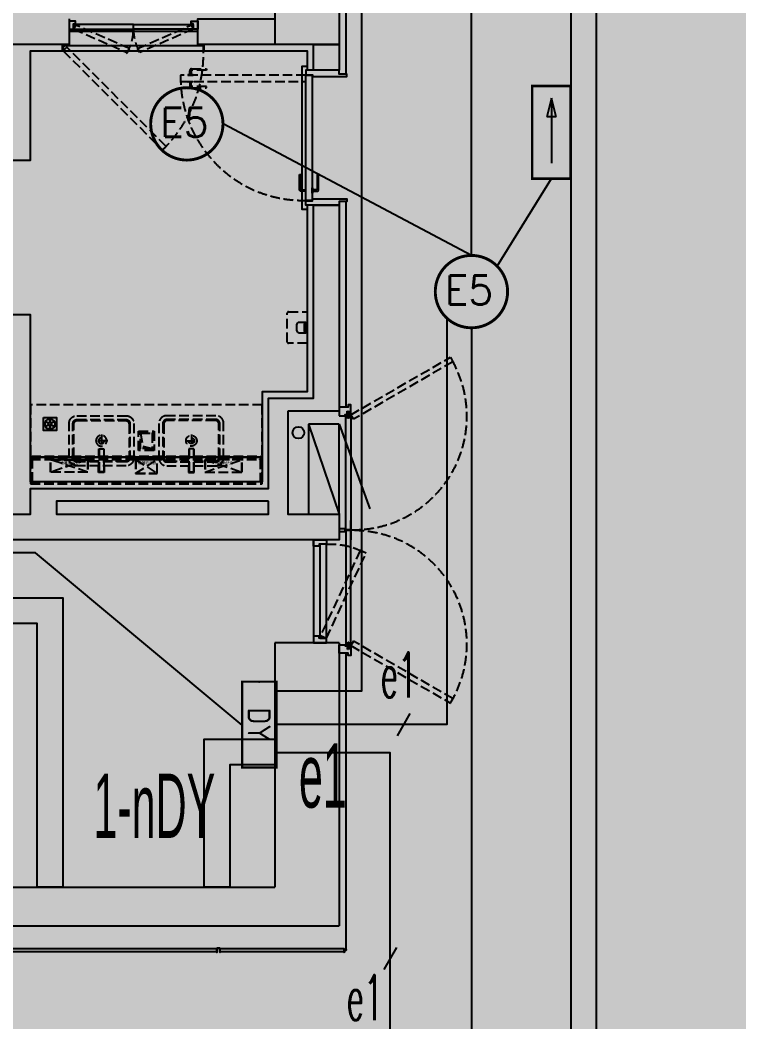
# Model space of a CAD drawing. Extents: x -284868 to 304789, y -137694 to 137894.
# Drawn here: x 147414 to 153005, y -96536 to -88748 of the extents above; entities that cross this region are included whole.
import ezdxf
from ezdxf.enums import TextEntityAlignment as Align

# ---------------------------------------------------------------- set-up
doc = ezdxf.new("R2010")
doc.units = 0
doc.set_wipeout_variables(frame=1)
doc.linetypes.add('DASH', pattern=[0.35, 0.25, -0.1])
doc.layers.get('0').update_dxf_attribs({"linetype": 'CONTINUOUS'})
for name, color, linetype in [('0-墙', 4, 'CONTINUOUS'), ('0-建筑柱体', 251, 'CONTINUOUS'), ('0-消防栓(给排水)', 9, 'CONTINUOUS'), ('0-非设计区域', 251, 'CONTINUOUS'), ('1P-WFF-墙面完成面', 200, 'CONTINUOUS'), ('3T-SIS-卫生间悬浮洁具五金', 1, 'CONTINUOUS'), ('DIM-应急', 1, 'CONTINUOUS'), ('E-LITE-PANL', 3, 'CONTINUOUS'), ('EQUIP-照明', 3, 'CONTINUOUS'), ('F-地漏', 8, 'CONTINUOUS'), ('P-完成面', 42, 'CONTINUOUS'), ('P-平面家具', 3, 'CONTINUOUS'), ('P-门套', 3, 'CONTINUOUS'), ('P-门扇', 6, 'CONTINUOUS'), ('TEXT_照明_回路标注', 41, 'CONTINUOUS'), ('WIRE-照明', 130, 'CONTINUOUS'), ('电气-标注', 7, 'CONTINUOUS')]:
    doc.layers.add(name, color=color, linetype=linetype)
doc.styles.add('_TEL_ATTDEF', font='GBENOR', dxfattribs={"width": 0.8, "height": 3, "bigfont": 'GBCBIG'})
doc.styles.add('_TEL_DIM', font='SIMPLEX', dxfattribs={"width": 0.8, "height": 3.5, "bigfont": 'HZTXT'})
doc.styles.add('HZ3', font='haiwenrs.shx', dxfattribs={"width": 0.8, "bigfont": 'haiwenhz.shx'})
doc.styles.add('HZ_e', font='simplex.shx', dxfattribs={"width": 0.8, "bigfont": 'hztxt.shx'})
doc.styles.add('微软雅黑', font='')
doc.styles.get('微软雅黑').set_extended_font_data('Microsoft YaHei')

# ---------------------------------------------------------------- blocks, each defined once
blk = doc.blocks.new('sgASGHHHH')
for points in [[(-94145.8, -904074), (-94645.8, -904374), (-94645.8, -907274), (-94145.8, -907274)], [(-94645.8, -911924), (-94645.8, -913824), (-94145.8, -914124), (-94145.8, -911924)], [(-102645.8, -913824), (-102995.8, -914124), (-94145.8, -914124), (-94645.8, -913824)]]:
    blk.add_hatch(color=256).paths.add_polyline_path(points)
at = {"color": 4}
for p, q in [((-94145.8, -904074), (-94145.8, -907274)), ((-94645.8, -904374), (-94645.8, -907274)), ((-94145.8, -907274), (-94645.8, -907274)), ((-94645.8, -911924), (-94645.8, -913824)), ((-94145.8, -911924), (-94645.8, -911924)), ((-94145.8, -911924), (-94145.8, -914124)), ((-102645.8, -913824), (-94645.8, -913824)), ((-102995.8, -914124), (-94145.8, -914124))]:
    blk.add_line(p, q, dxfattribs=at)
blk = doc.blocks.new('A$C5B4E3DF6')
for p, q in [((0, 240), (-658.7, 476.9)), ((-700, 0), (-700, 240)), ((0, 0), (-700, 240)), ((-700, 240), (0, 240)), ((0, 240), (0, 0)), ((0, 0), (-700, 0))]:
    blk.add_line(p, q)
for points in [[(-700, 240), (-541.4, 498.1), (-398.1, 240)], [(-398.1, 240), (-239.5, 498.1), (-96.1, 240)], [(-700, 0), (-700, 240), (0, 0)]]:
    blk.add_solid(points)
blk = doc.blocks.new('A$C3F6147FC')
blk.add_circle((14582.4, 7532.9), 45.5)
at = {"xscale": -1, "rotation": 270}
blk.add_blockref('A$C5B4E3DF6', (14660, 7600), dxfattribs=at)
blk = doc.blocks.new('A$C4A657766')
h = blk.add_hatch()
h.set_pattern_fill('ANSI32', color=256, scale=0.2, style=0)
h.set_pattern_definition([(45, (-14.9999, -5), (-1.34704, 1.34704), []), (45, (-14.1019, -5), (-1.34704, 1.34704), [])])
h.paths.add_polyline_path([(-11.5, 26.5), (-11.5, -3.5), (-13.5, -3.5), (-13.5, 0), (-15, 0), (-15, -5), (-10, -5), (-10, 25), (10, 25), (10, -5), (15, -5), (15, 0), (13.5, 0), (13.5, -3.5), (11.5, -3.5), (11.5, 26.5)])
blk.add_lwpolyline([(-11.5, 26.5), (-11.5, -3.5), (-13.5, -3.5), (-13.5, 0), (-15, 0), (-15, -5), (-10, -5), (-10, 25), (10, 25), (10, -5), (15, -5), (15, 0), (13.5, 0), (13.5, -3.5), (11.5, -3.5), (11.5, 26.5), (-11.5, 26.5)])
blk = doc.blocks.new('A$C6C5C068E')
h = blk.add_hatch()
h.set_pattern_fill('ANSI32', color=256, scale=0.2, style=0)
h.set_pattern_definition([(45, (506565838.6591, 131390591.2148), (-1.3470384181604, 1.3470384181604), []), (45, (506565839.5572, 131390591.2148), (-1.3470384181604, 1.3470384181604), [])])
h.paths.add_polyline_path([(11.2, 11.2), (-3.8, 11.2), (-3.8, 13.8), (0, 13.8), (0, 15), (-5, 15), (-5, 10), (10, 10), (10, -5), (15, -5), (15, 0), (13.8, 0), (13.8, -3.8), (11.2, -3.8)])
blk.add_lwpolyline([(11.2, 11.2), (-3.8, 11.2), (-3.8, 13.8), (0, 13.8), (0, 15), (-5, 15), (-5, 10), (10, 10), (10, -5), (15, -5), (15, 0), (13.8, 0), (13.8, -3.8), (11.2, -3.8)], close=True)
blk = doc.blocks.new('A$C67A6433D')
at = {"linetype": 'DASH', "ltscale": 0.03}
blk.add_wipeout([(30.7, 0), (-28.1, 0), (-28.1, 25.8), (30.7, 25.8)], dxfattribs=at)
for p, q in [((-25.8, 19.5), (-22.7, 19)), ((-25.4, 13.4), (-18.7, 4.2)), ((-20.9, 18.6), (-9.1, 16.4)), ((-20.3, 1.6), (-20.3, 0)), ((-18.9, 12.6), (-11.9, 2.9)), ((-17.9, 11.2), (-6.8, 9.1)), ((-16, 8.5), (-6.1, 8.5)), ((-16, 2.9), (-0.3, 2.9)), ((-13, 24.2), (-13, 25.8)), ((-12.3, 23.4), (-12.3, 24.7)), ((-12.3, 24.7), (0, 24.7)), ((-8.8, 11.8), (-8.7, 20.7)), ((-8.7, 16.4), (-8.7, 20.7)), ((-1.5, 4), (-7.9, 10.2)), ((-1.9, 19.2), (-3.5, 14.1)), ((0.4, 9.4), (-2.8, 11.9)), ((2.6, 9.4), (5.8, 11.9)), ((30.4, 25.8), (3, 25.8)), ((14.9, 24.7), (3, 24.7)), ((18.6, 2.9), (3.3, 2.9)), ((4.5, 4), (10.9, 10.2)), ((4.9, 19.2), (6.5, 14.1)), ((18.6, 8.5), (9.1, 8.5)), ((11.8, 11.8), (11.7, 20.7)), ((23.5, 18.6), (11.7, 16.4)), ((20.5, 11.2), (12.3, 9.7)), ((21.5, 12.6), (14.5, 2.9)), ((14.9, 23.4), (14.9, 24.7)), ((15.6, 24.2), (15.6, 25.8)), ((28, 13.4), (21.4, 4.2)), ((22.9, 1.6), (22.9, 0)), ((28.4, 19.5), (25.4, 19))]:
    blk.add_line(p, q, dxfattribs=at)
for points in [[(0, 9.7), (0, 25.8), (-27.7, 25.8), (-27.7, 0), (0, 0), (0, 2.7)], [(3, 9.7), (3, 25.8), (30.7, 25.8), (30.7, 0), (3, 0), (3, 2.7)]]:
    blk.add_lwpolyline(points, dxfattribs=at)
for points in [[(-13, 24.2), (-13, 24.2), (-25.8, 24.2, 0.414214), (-26.5, 23.4), (-26.5, 2.4, 0.414214), (-25.8, 1.6), (-20.3, 1.6)], [(-12.3, 23.4), (-25, 23.4, 0.414214), (-25.8, 22.6), (-25.8, 16.8)], [(-25.8, 14), (-25.8, 5, 0.414214), (-25, 4.2), (-18.7, 4.2)], [(14.9, 23.4), (27.6, 23.4, -0.414214), (28.4, 22.6), (28.4, 16.8)], [(15.6, 24.2), (15.6, 24.2), (28.4, 24.2, -0.414214), (29.2, 23.4), (29.2, 2.4, -0.414214), (28.4, 1.6), (22.9, 1.6)], [(28.4, 14), (28.4, 5, -0.414214), (27.6, 4.2), (21.4, 4.2)]]:
    blk.add_lwpolyline(points, format="xyb", dxfattribs=at)
for centre in [(-22.5, 15.4), (-5.1, 20.7), (1.5, 6), (8.1, 20.7), (25.1, 15.4)]:
    blk.add_circle(centre, 1.99, dxfattribs=at)
for centre, radius, start, end in [((-22.5, 15.4), 3.58, 338.85628, 221.96096), ((-17.6, 13.5), 1.59, 158.85628, 216.02452), ((-16, 6.5), 3.58, 211.82128, 270), ((-6.8, 11.8), 1.99, 178.25247, 238.26721), ((-5.1, 20.7), 3.58, 334.84516, 179.12624), ((-1.6, 13.5), 1.99, 160.89293, 232.11387), ((1.5, 6), 3.58, 213.03161, 326.96839), ((1.5, 6), 3.58, 72.86559, 107.13441), ((8.1, 20.7), 3.58, 0.87376, 205.15484), ((4.6, 13.5), 1.99, 307.88613, 19.10707), ((9.8, 11.8), 1.99, 301.73279, 1.74753), ((12, 11.2), 1.59, 222.33862, 280.57582), ((18.6, 6.5), 3.58, 270, 328.17872), ((25.1, 15.4), 3.58, 318.03904, 201.14372), ((20.2, 13.5), 1.59, 323.97548, 21.14372)]:
    blk.add_arc(centre, radius, start, end, dxfattribs=at)
blk = doc.blocks.new('A$C7A897201')
at = {"layer": 'P-门套'}
for points in [[(0, -60), (35, -60), (35, -20), (50, -20), (50, 0), (0, 0), (0, -60)], [(1000, -60), (965, -60), (965, -20), (950, -20), (950, 0), (1000, 0), (1000, -60)]]:
    blk.add_lwpolyline(points, dxfattribs=at)
at = {"layer": 'P-门扇'}
for points in [[(35, -60), (500, -60), (500, -25), (35, -25)], [(965, -60), (500, -60), (500, -25), (965, -25)]]:
    blk.add_lwpolyline(points, close=True, dxfattribs=at)
at = {"layer": 'P-门扇', "color": 251, "linetype": 'DASH', "ltscale": 300}
for points in [[(35, -60), (451.1, -242.5), (468.6, -212.2), (52.5, -29.7)], [(965, -60), (548.9, -242.5), (531.4, -212.2), (947.5, -29.7)]]:
    blk.add_lwpolyline(points, close=True, dxfattribs=at)
for centre, start, end in [((135, -60), 328.59804, 0), ((865, -60), 180, 211.40196)]:
    blk.add_arc(centre, 365, start, end, dxfattribs=at)
blk = doc.blocks.new('执手1')
at = {"layer": 'P-门扇', "color": 251}
blk.add_lwpolyline([(49.5, 123.8), (37.5, 123.8), (37.5, 11.2, -0.414214), (32.5, 6.2), (2.5, 6.2), (2.5, -6.2), (34.5, -6.2, 0.414214), (49.5, 8.8), (49.5, 123.8)], format="xyb", dxfattribs=at)
blk.add_lwpolyline([(0, 20), (1, 20, -0.414214), (2.5, 18.5), (2.5, -18.5, -0.414214), (1, -20), (0, -20)], format="xyb", close=True, dxfattribs=at)
blk = doc.blocks.new('A$Cd1c035f1')
at = {"layer": 'P-门扇', "color": 251, "linetype": 'DASH', "ltscale": 300}
blk.add_lwpolyline([(0, 0), (-974, 0), (-974, -50), (0, -50)], close=True, dxfattribs=at)
for points in [[(-877, 0), (-877, 1, 0.414214), (-878.5, 2.5), (-915.5, 2.5, 0.414214), (-917, 1), (-917, 0)], [(-877, -50), (-877, -51, -0.414214), (-878.5, -52.5), (-915.5, -52.5, -0.414214), (-917, -51), (-917, -50)]]:
    blk.add_lwpolyline(points, format="xyb", close=True, dxfattribs=at)
for points in [[(-773.2, 49.5), (-773.2, 37.5), (-885.8, 37.5, 0.414214), (-890.8, 32.5), (-890.8, 2.5), (-903.2, 2.5), (-903.2, 34.5, -0.414214), (-888.2, 49.5), (-773.2, 49.5)], [(-773.2, -99.5), (-773.2, -87.5), (-885.8, -87.5, -0.414214), (-890.8, -82.5), (-890.8, -52.5), (-903.2, -52.5), (-903.2, -84.5, 0.414214), (-888.2, -99.5), (-773.2, -99.5)]]:
    blk.add_lwpolyline(points, format="xyb", dxfattribs=at)
blk.add_arc((-18.5, -18.5), 955.7, 178.8908, 271.1092, dxfattribs=at)
blk = doc.blocks.new('手纸箱')
at = {"layer": 'P-平面家具', "color": 251, "linetype": 'DASH', "ltscale": 300}
for p, q in [((143, -98), (-143, -2)), ((143, -2), (-143, -98))]:
    blk.add_line(p, q, dxfattribs=at)
for points in [[(-145, -100), (-145, 0), (145, 0), (145, -100)], [(-143, -98), (-143, -2), (143, -2), (143, -98)]]:
    blk.add_lwpolyline(points, close=True, dxfattribs=at)
blk = doc.blocks.new('皂液器')
at = {"layer": 'P-平面家具', "color": 251, "linetype": 'DASH', "ltscale": 300}
for p, q in [((83, -108), (-83, -2)), ((83, -2), (-83, -108))]:
    blk.add_line(p, q, dxfattribs=at)
for points in [[(-85, -110), (-85, 0), (85, 0), (85, -110)], [(-83, -108), (-83, -2), (83, -2), (83, -108)]]:
    blk.add_lwpolyline(points, close=True, dxfattribs=at)
blk = doc.blocks.new('A$C09EA499F')
at = {"layer": 'P-平面家具', "color": 251, "linetype": 'DASH', "ltscale": 300}
blk.add_line((13.5, -15), (13.5, -15), dxfattribs=at)
for points in [[(20, 175), (0, 175), (0, 203), (5, 203), (5, 200), (3.8, 200), (3.8, 201.8), (1.2, 201.8), (1.2, 176.2), (20, 176.2), (20, 175)], [(3, 200), (1797, 200), (1798, 199), (1798, 192), (2, 192), (2, 199), (3, 200)], [(1780, 175), (1800, 175), (1800, 203), (1795, 203), (1795, 200), (1796.2, 200), (1796.2, 201.8), (1798.8, 201.8), (1798.8, 176.2), (1780, 176.2), (1780, 175)]]:
    blk.add_lwpolyline(points, dxfattribs=at)
for points in [[(0, 0), (15, 0), (15, 175), (0, 175)], [(2, 190), (1798, 190), (1798, 192), (2, 192)], [(2, 190), (2, 175), (1798, 175), (1798, 190)], [(1785, 0), (1800, 0), (1800, 175), (1785, 175)], [(1800, -15), (1800, 0), (0, 0), (0, -15)]]:
    blk.add_lwpolyline(points, close=True, dxfattribs=at)
blk.add_blockref('手纸箱', (300, 174.8), dxfattribs=at)
at = {"layer": 'P-平面家具', "color": 251, "linetype": 'DASH', "ltscale": 300, "extrusion": (0, 0, -1), "zscale": -1}
blk.add_blockref('皂液器', (-900, 175), dxfattribs=at)
at = {"layer": 'P-平面家具', "color": 251, "linetype": 'DASH', "ltscale": 300, "xscale": -1}
blk.add_blockref('手纸箱', (1500, 174.8), dxfattribs=at)
at = {"layer": 'P-平面家具', "color": 251, "linetype": 'DASH', "ltscale": 300, "style": '微软雅黑'}
for s, p in [('隐藏抽纸盒', (230.5, 138.4)), ('隐藏皂液器', (835, 138.4)), ('隐藏抽纸盒', (1434.7, 138.4))]:
    blk.add_text(s, height=20, dxfattribs=at).set_placement(p)
blk = doc.blocks.new('A$C3B184003')
blk.add_lwpolyline([(0, -100), (100, -100), (100, 0), (0, 0)], close=True)
at = {"color": 8}
for points in [[(42.7, -45.8), (42.7, -45.8, 0.414214), (41.9, -43), (23.7, -32.5, 0.414214), (21, -33.3), (21, -33.3, 0.414214), (21.7, -36), (39.9, -46.5, 0.414214)], [(42.7, -54.2), (42.7, -54.2, 0.414214), (39.9, -53.5), (21.7, -64, 0.414214), (21, -66.7), (21, -66.7, 0.414214), (23.7, -67.5), (41.9, -57, 0.414214)], [(50, -41.5), (50, -41.5, 0.414214), (52, -39.5), (52, -18.5, 0.414214), (50, -16.5), (50, -16.5, 0.414214), (48, -18.5), (48, -39.5, 0.414214)], [(50, -58.5), (50, -58.5, 0.414214), (48, -60.5), (48, -81.5, 0.414214), (50, -83.5), (50, -83.5, 0.414214), (52, -81.5), (52, -60.5, 0.414214)], [(57.3, -45.8), (57.3, -45.8, 0.414214), (60.1, -46.5), (78.3, -36, 0.414214), (79, -33.3), (79, -33.3, 0.414214), (76.3, -32.5), (58.1, -43, 0.414214)], [(57.3, -54.2), (57.3, -54.2, 0.414214), (58.1, -57), (76.3, -67.5, 0.414214), (79, -66.7), (79, -66.7, 0.414214), (78.3, -64), (60.1, -53.5, 0.414214)]]:
    blk.add_lwpolyline(points, format="xyb", close=True, dxfattribs=at)
blk.add_circle((50, -50), 40, dxfattribs=at)
blk = doc.blocks.new('A$C321B403F')
at = {"layer": 'P-平面家具', "linetype": 'DASH', "ltscale": 300}
for p, q in [((-18, -245.5), (-18, -65.5)), ((18, -245.5), (18, -65.5))]:
    blk.add_line(p, q, dxfattribs=at)
at = {"layer": 'P-平面家具', "color": 251, "linetype": 'DASH', "ltscale": 300}
for p, q in [((49.6, -308), (-49.6, -308)), ((0, -357.6), (0, -258.4))]:
    blk.add_line(p, q, dxfattribs=at)
at = {"layer": 'P-平面家具', "linetype": 'DASH', "ltscale": 300}
blk.add_lwpolyline([(20, -107.5), (22.5, -107.5), (22.5, -62.5), (-22.5, -62.5), (-22.5, -107.5), (-20, -107.5)], dxfattribs=at)
for points in [[(-18, -245.5), (18, -245.5, 0.414214), (20, -243.5), (20, -67.5, 0.414214), (18, -65.5), (-18, -65.5, 0.414214), (-20, -67.5), (-20, -243.5, 0.414214)], [(-190.9, -473), (192.1, -473, 0.414214), (222.1, -443), (222.1, -173, 0.414214), (192.1, -143), (-190.9, -143, 0.414214), (-220.9, -173), (-220.9, -443, 0.414214)]]:
    blk.add_lwpolyline(points, format="xyb", close=True, dxfattribs=at)
at = {"layer": 'P-平面家具', "color": 251, "linetype": 'DASH', "ltscale": 300}
blk.add_lwpolyline([(-190.9, -503), (192.1, -503, 0.414214), (252.1, -443), (252.1, -173, 0.414214), (192.1, -113), (-190.9, -113, 0.414214), (-250.9, -173), (-250.9, -443, 0.414214)], format="xyb", close=True, dxfattribs=at)
at = {"layer": 'P-平面家具', "linetype": 'DASH', "ltscale": 300}
blk.add_lwpolyline([(-20, -150), (-183.9, -150, 0.414214), (-213.9, -180), (-213.9, -436, 0.414214), (-183.9, -466), (185.1, -466, 0.414214), (215.1, -436), (215.1, -180, 0.414214), (185.1, -150), (20, -150)], format="xyb", dxfattribs=at)
at = {"layer": 'P-平面家具', "color": 251, "linetype": 'DASH', "ltscale": 300}
for radius in [41.8, 22.5]:
    blk.add_circle((0, -308), radius, dxfattribs=at)
blk = doc.blocks.new('A$C6B6E40B6')
at = {"color": 251, "linetype": 'DASH', "ltscale": 300}
blk.add_wipeout([(-60, 150), (60, 150), (60, 0), (-60, 0)], dxfattribs=at).dxf.layer = 'P-平面家具'
at = {"layer": 'P-平面家具', "color": 251, "linetype": 'DASH', "ltscale": 300}
for p, q in [((-45, 135), (-60, 150)), ((45, 135), (60, 150)), ((-45, 15), (-60, 0)), ((45, 15), (60, 0))]:
    blk.add_line(p, q, dxfattribs=at)
for points in [[(-60, 0), (60, 0), (60, 150), (-60, 150)], [(-45, 15), (45, 15), (45, 135), (-45, 135)]]:
    blk.add_lwpolyline(points, close=True, dxfattribs=at)
blk.add_lwpolyline([(-45, 15), (-28.4, 115.9), (45, 135)], dxfattribs=at)
blk = doc.blocks.new('A$C5BF30230')
at = {"color": 251, "linetype": 'DASH', "ltscale": 300}
blk.add_lwpolyline([(144, -122.5), (0, -122.5), (0, 122.5), (144, 122.5, -0.414214), (154, 112.5), (154, -112.5, -0.414214)], format="xyb", close=True, dxfattribs=at)
blk = doc.blocks.new('香薰机')
blk.add_lwpolyline([(10, 40), (0, 40), (0, -40), (10, -40)])
blk.add_lwpolyline([(19, 29), (19, -29), (0, -29), (0, 29)], close=True)
blk.add_lwpolyline([(10, 30), (10, 40), (62, 40, -0.414214), (82, 20), (82, -20, -0.414214), (62, -40), (10, -40), (10, -30), (20, -30), (20, 30), (10, 30)], format="xyb")
blk = doc.blocks.new('A$C250F1CE2')
at = {"color": 251, "linetype": 'DASH', "ltscale": 300}
blk.add_lwpolyline([(35, 100), (696.6, 408.5), (717.7, 363.2), (56.1, 54.7)], close=True, dxfattribs=at)
for points in [[(0, 100), (35, 100), (35, 45), (50, 45), (50, 0), (0, 0), (0, 100)], [(800, 100), (765, 100), (765, 45), (750, 45), (750, 0), (800, 0), (800, 100)]]:
    blk.add_lwpolyline(points)
blk.add_lwpolyline([(35, 100), (765, 100), (765, 50), (35, 50)], close=True)
blk.add_arc((223.2, 139.2), 543.2, 355.86618, 27.00764, dxfattribs=at)
blk = doc.blocks.new('$equip_U$00000112(caizejiong)')
at = {"color": 3, "const_width": 0.03}
blk.add_lwpolyline([(0.006, 0.375, -1), (0.006, -0.375, -1), (0.006, 0.375, -0.9514)], format="xyb", dxfattribs=at)
blk.add_circle((0.006, 0), 0.375)
for p in [(0.006, 0.375), (-0.369, 0), (0.381, 0), (0.006, -0.375)]:
    blk.add_point(p)
at = {"color": 7, "style": '_TEL_DIM'}
blk.add_attdef('$TEXT$', text='', height=0.3, dxfattribs=at).set_placement((-0.02, 0.016), align=Align.MIDDLE_CENTER)
at = {"color": 7, "style": '_TEL_DIM', "flags": 1}
for tag in ['A', 'REMARK']:
    blk.add_attdef(tag, text='', height=0.00002, dxfattribs=at).set_placement((0, 0), align=Align.MIDDLE_CENTER)
blk = doc.blocks.new('$equip$00002541')
blk.add_hatch(color=256).paths.add_polyline_path([(-0.24, 0.372), (-0.528, 0.3), (-0.24, 0.228)])
for p, q in [((-0.72, 0.6), (-0.72, 0)), ((0.72, 0.6), (-0.72, 0.6)), ((0.72, 0), (0.72, 0.6)), ((-0.24, 0.372), (-0.528, 0.3)), ((-0.24, 0.372), (-0.24, 0.228)), ((-0.528, 0.3), (-0.24, 0.228)), ((-0.72, 0), (0.72, 0))]:
    blk.add_line(p, q)
at = {"color": 7}
blk.add_line((-0.48, 0.3), (0.48, 0.3), dxfattribs=at)
at = {"const_width": 0.04}
blk.add_lwpolyline([(-0.72, 0.6), (-0.72, 0), (0.72, 0), (0.72, 0.6), (-0.72, 0.6), (-0.72, 0)], dxfattribs=at)
for p in [(0, 0.6), (-0.72, 0.3), (0.72, 0.3), (0, 0)]:
    blk.add_point(p)
at = {"color": 7, "style": '_TEL_DIM', "flags": 1}
blk.add_attdef('A', text='', height=0.00002, dxfattribs=at).set_placement((0, 0), align=Align.MIDDLE_CENTER)
blk = doc.blocks.new('$equip$00002913')
for p, q in [((0.75, 0.6), (-0.75, 0.6)), ((-0.75, 0.6), (-0.75, 0)), ((0.75, 0), (0.75, 0.6)), ((-0.75, 0), (0.75, 0))]:
    blk.add_line(p, q)
at = {"const_width": 0.04}
blk.add_lwpolyline([(-0.75, 0.6), (-0.75, 0), (0.75, 0), (0.75, 0.6), (-0.75, 0.6), (-0.75, 0)], dxfattribs=at)
for p in [(0, 0.6), (-0.75, 0.3), (0.75, 0.3), (0, 0)]:
    blk.add_point(p)
at = {"color": 7, "style": '_TEL_DIM'}
blk.add_attdef('$TEXT$', text='', height=0.4, dxfattribs=at).set_placement((0, 0.3), align=Align.MIDDLE_CENTER)
at = {"color": 7, "style": '_TEL_DIM', "flags": 1}
for tag in ['A', 'REMARK']:
    blk.add_attdef(tag, text='', height=0.00002, dxfattribs=at).set_placement((0, 0), align=Align.MIDDLE_CENTER)

msp = doc.modelspace()

# ---------------------------------------------------------------- linework, layer by layer
at = {"layer": '0-墙', "ltscale": 3}
msp.add_lwpolyline([(152396.5, -87435.8), (151696.5, -87435.8), (151696.5, -106168.5), (151546.5, -106168.5), (151546.5, -106368.5), (151896.5, -106368.5), (151896.5, -87635.8), (152596.5, -87635.8), (152596.5, -87235.8), (152396.5, -87235.8), (152396.5, -87435.8)], dxfattribs=at)
at = {"layer": '0-墙'}
for points in [[(147796.5, -88738.5), (147796.5, -88938.5), (143696.5, -88938.5), (143696.5, -92588.5), (147496.5, -92588.5), (147496.5, -92388.5), (149346.5, -92388.5), (149346.5, -91688.5), (149696.5, -91688.5), (149696.5, -90188.5), (149896.5, -90188.5), (149896.5, -91788.5), (149496.5, -91788.5)], [(149496.5, -91788.5), (149496.5, -92588.5), (149896.5, -92588.5), (149896.5, -92788.5), (147196.5, -92788.5), (147196.5, -93238.5), (147746.5, -93238.5), (147746.5, -95488.5), (147546.5, -95488.5), (147546.5, -93438.5), (147196.5, -93438.5), (147196.5, -95488.5), (146996.5, -95488.5), (146996.5, -92788.5), (144296.5, -92788.5), (144296.5, -95488.5), (144096.5, -95488.5), (144096.5, -92788.5), (141396.5, -92788.5)], [(149346.5, -92488.5), (147696.5, -92488.5), (147696.5, -92588.5), (149346.5, -92588.5), (149346.5, -92488.5)], [(149396.5, -94538.5), (149046.5, -94538.5), (149046.5, -95488.5), (148846.5, -95488.5), (148846.5, -94338.5), (149396.5, -94338.5), (149396.5, -94538.5)]]:
    msp.add_lwpolyline(points, dxfattribs=at)
for points in [[(149396.5, -88738.5), (149396.5, -88938.5), (148796.5, -88938.5), (148796.5, -88738.5)], [(149696.5, -88938.5), (149896.5, -88938.5), (149896.5, -89138.5), (149696.5, -89138.5)]]:
    msp.add_lwpolyline(points, close=True, dxfattribs=at)
at = {"layer": '1P-WFF-墙面完成面'}
msp.add_lwpolyline([(149696.5, -89138.5), (149636.5, -89138.5)], dxfattribs=at)
at = {"layer": 'DIM-应急'}
for points in [[(150924.6, -90578), (150924.6, -84738.1)], [(150924.6, -90578), (148992.5, -89555.7)], [(151124.7, -90661.7), (151546.5, -89980.9)], [(150924.6, -91140.5), (150924.6, -97578)]]:
    msp.add_lwpolyline(points, dxfattribs=at)
at = {"layer": 'P-完成面'}
for q in [(149986.5, -92638.5), (149986.5, -92788.5)]:
    msp.add_line((149986.5, -92713.5), q, dxfattribs=at)
for points in [[(149946.5, -85013.5), (149946.5, -89168.5)], [(149696.5, -90188.5), (149646.5, -90188.5), (149646.5, -91638.5), (149296.5, -91638.5), (149296.5, -92338.5), (147496.5, -92338.5), (147496.5, -91038.5), (147346.5, -91038.5), (147346.5, -92538.5), (143746.5, -92538.5), (143746.5, -88988.5), (147346.5, -88988.5), (147346.5, -89838.5), (147496.5, -89838.5), (147496.5, -88988.5), (149646.5, -88988.5), (149646.5, -89138.5)], [(147761.5, -88947.5), (147749.5, -88947.5), (147749.5, -88989.5), (147750.5, -88989.5), (147750.5, -88948.5), (147761.5, -88948.5), (147761.5, -88947.5)], [(148829.5, -88947.5), (148841.5, -88947.5), (148841.5, -88989.5), (148840.5, -88989.5), (148840.5, -88948.5), (148829.5, -88948.5), (148829.5, -88947.5)], [(149896.5, -89138.5), (149636.5, -89138.5), (149636.5, -89173.5), (149689.5, -89173.5), (149689.5, -89188.5), (149956.5, -89188.5), (149956.5, -89168.5), (149896.5, -89168.5), (149896.5, -89138.5)], [(149896.5, -90188.5), (149636.5, -90188.5), (149636.5, -90153.5), (149689.5, -90153.5), (149689.5, -90138.5), (149956.5, -90138.5), (149956.5, -90158.5), (149896.5, -90158.5), (149896.5, -90188.5)], [(149946.5, -90158.5), (149946.5, -91758.5)], [(149896.5, -91823.5), (149943.5, -91823.5), (149943.5, -91813.5), (149986.5, -91813.5), (149986.5, -91738.5), (149966.5, -91738.5), (149966.5, -91758.5), (149896.5, -91758.5), (149896.5, -91823.5)], [(149896.5, -93603.5), (149943.5, -93603.5), (149943.5, -93613.5), (149986.5, -93613.5), (149986.5, -93688.5), (149966.5, -93688.5), (149966.5, -93668.5), (149896.5, -93668.5), (149896.5, -93603.5)], [(149946.5, -93668.5), (149946.5, -95977.3)], [(148945, -95988.5), (148945, -95968.5), (146538, -95968.5), (146538, -95988.5)], [(146538, -95988.5), (148945, -95988.5)], [(149935.3, -95988.5), (149935.3, -95968.5), (148968, -95968.5), (148968, -95988.5)], [(148968, -95988.5), (149935.3, -95988.5)]]:
    msp.add_lwpolyline(points, dxfattribs=at)
for points in [[(147745.5, -88938.5), (147746.5, -88938.5), (147746.5, -88989.5), (147745.5, -88989.5)], [(147750.5, -88948.5), (147750.5, -88988.5), (148840.5, -88988.5), (148840.5, -88948.5)], [(148845.5, -88938.5), (148844.5, -88938.5), (148844.5, -88989.5), (148845.5, -88989.5)], [(149946.5, -91816.5), (149986.5, -91816.5), (149986.5, -92710.5), (149946.5, -92710.5)], [(149943.5, -92703.5), (149896.5, -92703.5), (149896.5, -92723.5), (149943.5, -92723.5)], [(149946.5, -93610.5), (149986.5, -93610.5), (149986.5, -92716.5), (149946.5, -92716.5)]]:
    msp.add_lwpolyline(points, close=True, dxfattribs=at)
at = {"layer": 'P-平面家具', "linetype": 'DASH', "ltscale": 300}
msp.add_lwpolyline([(147496.5, -92338.5), (149296.5, -92338.5), (149296.5, -91738.5), (147496.5, -91738.5)], close=True, dxfattribs=at)
at = {"layer": 'P-门扇'}
for p, q in [((148796.1, -88838.5), (147796.1, -88838.5)), ((149696.5, -92788.5), (149696.5, -93588.5))]:
    msp.add_line(p, q, dxfattribs=at)
at = {"layer": 'P-门扇', "color": 251, "linetype": 'DASH', "ltscale": 300}
msp.add_lwpolyline([(147778.8, -88960.1), (147750.6, -88988.4), (148521.3, -89759.2), (148549.5, -89730.9)], close=True, dxfattribs=at)
at = {"layer": 'P-门扇'}
msp.add_lwpolyline([(149646.5, -89108.5), (149606.5, -89108.5), (149606.5, -90218.5), (149646.5, -90218.5)], dxfattribs=at)
msp.add_lwpolyline([(149636.5, -89176.5), (149686.5, -89176.5), (149686.5, -90150.5), (149636.5, -90150.5)], close=True, dxfattribs=at)
at = {"layer": 'P-门扇', "color": 251, "linetype": 'DASH', "ltscale": 300}
msp.add_arc((147798.9, -89008.5), 1041.8, 313.89711, 1.1013, dxfattribs=at)
at = {"layer": 'TEXT_照明_回路标注'}
for p, q in [((150445.6, -94139.4), (150345.6, -94310.7)), ((150342.8, -95956.2), (150242.8, -96127.4))]:
    msp.add_line(p, q, dxfattribs=at)
at = {"layer": 'WIRE-照明'}
msp.add_lwpolyline([(141293.1, -97638.5), (150292.8, -97638.5), (150292.8, -94445.2), (149407.4, -94445.2)], dxfattribs=at)

# ---------------------------------------------------------------- block references
at = {"layer": '0-建筑柱体'}
msp.add_blockref('sgASGHHHH', (244042.3, 818335.5), dxfattribs=at)
at = {"layer": '0-消防栓(给排水)', "color": 0}
msp.add_blockref('A$C3F6147FC', (134996.5, -99488.5), dxfattribs=at)
at = {"layer": '3T-SIS-卫生间悬浮洁具五金', "xscale": -1, "rotation": 180}
msp.add_blockref('A$C321B403F', (148046.5, -92326.5), dxfattribs=at)
at = {"layer": 'E-LITE-PANL', "color": 6}
ref = msp.add_blockref('$equip$00002913', (149140.2, -94225), dxfattribs=dict(at, xscale=445.3125, yscale=445.3125, zscale=445.3125, rotation=270))
ref.add_attrib('$TEXT$', 'DY', dxfattribs={"layer": '0', "color": 7, "height": 178.12, "rotation": 270, "style": '_TEL_ATTDEF'}).set_placement((149273.8, -94225), align=Align.MIDDLE_CENTER)
at = {"layer": 'EQUIP-照明', "xscale": 750, "yscale": 750, "zscale": 750}
for p in [(148706.6, -89555.7), (150919.9, -90859.3)]:
    msp.add_blockref('$equip_U$00000112(caizejiong)', p, dxfattribs=at).add_auto_attribs({'$TEXT$': 'E5'})
at = {"layer": 'EQUIP-照明', "xscale": 500, "yscale": 500, "zscale": 500, "rotation": 270}
msp.add_blockref('$equip$00002541', (151396.5, -89620.9), dxfattribs=at)
at = {"layer": 'F-地漏', "linetype": 'ByBlock', "xscale": -1, "rotation": 180}
msp.add_blockref('A$C3B184003', (147596.5, -91938.5), dxfattribs=at)
at = {"layer": 'P-完成面'}
msp.add_blockref('A$C4A657766', (148956.5, -95988.5), dxfattribs=at)
at = {"layer": 'P-完成面', "xscale": -1}
msp.add_blockref('A$C6C5C068E', (149946.5, -95988.5), dxfattribs=at)
at = {"layer": 'P-平面家具', "linetype": 'DASH', "ltscale": 300, "rotation": 180}
msp.add_blockref('A$C5BF30230', (149646.5, -91138.5), dxfattribs=at)
at = {"layer": 'P-平面家具', "linetype": 'DASH', "ltscale": 300, "xscale": -1}
msp.add_blockref('香薰机', (149646.5, -91138.5), dxfattribs=at)
at = {"layer": 'P-平面家具', "linetype": 'DASH', "ltscale": 300}
msp.add_blockref('A$C09EA499F', (147496.5, -92338.5), dxfattribs=at)
at = {"layer": 'P-门扇'}
for name, p in [('A$C7A897201', (147796.1, -88758.5)), ('执手1', (149686.5, -90073.5))]:
    msp.add_blockref(name, p, dxfattribs=at)
at = {"layer": 'P-门扇', "color": 251, "linetype": 'DASH', "ltscale": 300}
msp.add_blockref('A$Cd1c035f1', (149636.5, -89176.5), dxfattribs=at)
at = {"layer": 'P-门扇', "extrusion": (0, 0, -1), "zscale": -1}
msp.add_blockref('执手1', (-149636.5, -90073.5), dxfattribs=at)

# ---------------------------------------------------------------- texts
at = {"layer": 'TEXT_照明_回路标注', "style": 'HZ_e', "width": 0.5}
for p in [(150217.3, -94013.6, 0.1), (149952.7, -96520.9, 0.1)]:
    msp.add_text('e1', height=350, dxfattribs=at).set_placement(p)
at = {"layer": '电气-标注', "style": 'HZ3', "width": 0.5}
for s, p in [('e1', (149769, -94869.8)), ('1-nDY', (148458.7, -95105.5))]:
    msp.add_text(s, height=500, dxfattribs=at).set_placement(p, align=Align.CENTER)

# ---------------------------------------------------------------- next in the draw order: block references
at = {"xscale": -1, "rotation": 180}
msp.add_blockref('A$C6B6E40B6', (148396.5, -91943.5), dxfattribs=at)
at = {"layer": 'P-完成面', "extrusion": (0, 0, -1), "zscale": -1, "rotation": 270}
msp.add_blockref('A$C67A6433D', (-149981.5, -91813.5), dxfattribs=at)
at = {"layer": 'P-完成面', "rotation": 90}
msp.add_blockref('A$C67A6433D', (149981.5, -93613.5), dxfattribs=at)

# ---------------------------------------------------------------- next in the draw order: hatches: boundary and pattern name
at = {"layer": '0-非设计区域', "ltscale": 3}
h = msp.add_hatch(dxfattribs=at)
h.set_pattern_fill('ANGLE', color=256, scale=100)
h.set_pattern_definition([(0, (-290154.35, 278012.8), (0, 698.5), [508, -190.5]), (90, (-290154.35, 278012.8), (-698.5, 4e-14), [508, -190.5])])
h.paths.add_polyline_path([(135496.5, -67385.8), (135496.5, -75488.5), (133196.5, -75488.5), (133196.5, -94382), (134996.5, -94382), (134996.5, -95588.5), (144596.5, -95588.5), (144596.5, -99388.5), (141046.5, -99388.5), (141046.5, -99688.5), (134996.5, -99688.5), (134996.5, -103688.5), (143996.5, -103688.5), (143996.5, -106368.5), (149296.5, -106368.5), (149296.5, -117135.8), (150146.5, -117135.8), (150146.5, -118589), (161147, -118589), (161146.9, -65088), (150146.5, -65088), (150146.5, -67385.8), (148646.5, -67385.8), (148646.5, -65088.5), (136146.5, -65088.5), (136146.5, -67385.8)])

# ---------------------------------------------------------------- next in the draw order: linework, layer by layer
at = {"layer": 'DIM-应急'}
for points in [[(147481.5, -84798.5), (147481.5, -85614.4), (150069.3, -85614.4), (150069.3, -93965.4), (149396.5, -93965.4)], [(150732.6, -91064.8), (150732.6, -94225), (149407.4, -94225)], [(149140.2, -94228.5), (147533.2, -92888.5), (141981.3, -92888.5), (141894.3, -91510.6)]]:
    msp.add_lwpolyline(points, dxfattribs=at)
at = {"layer": 'P-门扇', "color": 251, "linetype": 'DASH', "ltscale": 300}
for points in [[(150006.5, -91851.1), (149986.5, -91816.5), (150760.7, -91369.5), (150780.7, -91404.1)], [(150006.5, -93575.8), (149986.5, -93610.5), (150760.7, -94057.5), (150780.7, -94022.8)]]:
    msp.add_lwpolyline(points, close=True, dxfattribs=at)
for centre, start, end in [((150006.5, -91828), 268.70166, 31.29833), ((150006.5, -93598.9), 328.70167, 91.29834)]:
    msp.add_arc(centre, 882.7, start, end, dxfattribs=at)

# ---------------------------------------------------------------- next in the draw order: block references
at = {"layer": '3T-SIS-卫生间悬浮洁具五金', "rotation": 180}
msp.add_blockref('A$C321B403F', (148746.5, -92326.5), dxfattribs=at)
at = {"layer": 'P-门扇', "xscale": -1, "rotation": 270}
msp.add_blockref('A$C250F1CE2', (149696.5, -93588.5), dxfattribs=at)

doc.saveas('drawing.dxf')
